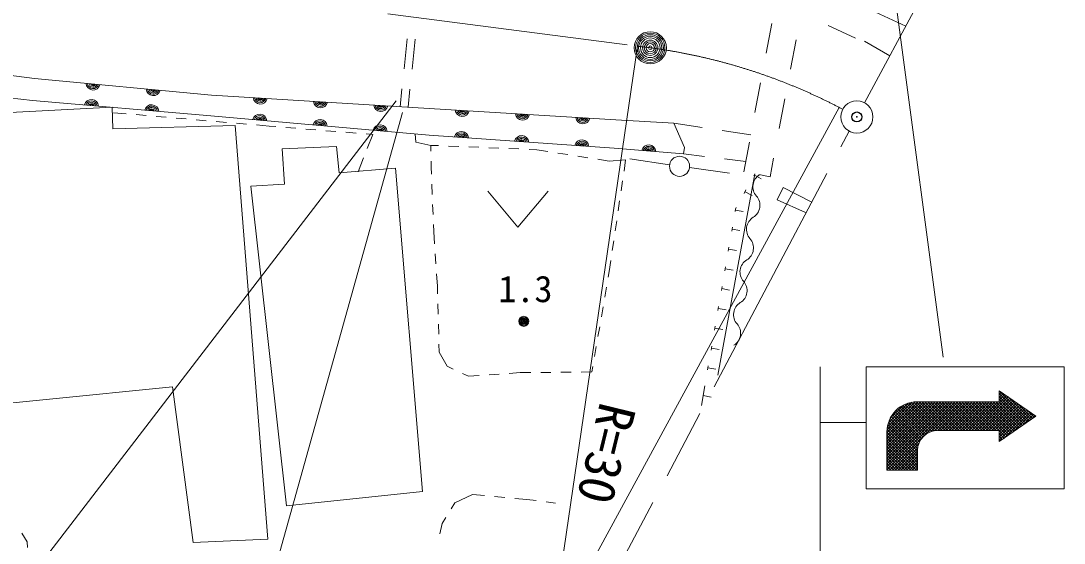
# Model space of a CAD drawing. Units: millimetres, scale not verified. Extents: x 40000 to 680000, y 20000 to 380000.
# Drawn here: x 518910 to 570767, y 263253 to 289223 of the extents above; entities that cross this region are included whole.
import ezdxf
from ezdxf.enums import TextEntityAlignment as Align

# ---------------------------------------------------------------- set-up
doc = ezdxf.new("R2010")
doc.units = ezdxf.units.MM
doc.header["$LTSCALE"] = 1000
doc.header["$PDMODE"] = 32
doc.header["$PDSIZE"] = 500
doc.linetypes.add('CHAIN', pattern=[18.5, 12, -1.5, 3.5, -1.5])
for name, color, linetype, lineweight in [('M-BGD', 7, 'Continuous', 13), ('M-BMK', 2, 'CHAIN', 13), ('M-BMK-SRVR', 3, 'Continuous', 13), ('M-STR-HTXT', 7, 'Continuous', 13), ('M-STR-STRC', 7, 'Continuous', 13), ('M-STR-STRD', 7, 'Continuous', 13)]:
    doc.layers.add(name, color=color, linetype=linetype, lineweight=lineweight)
doc.layers.add('M-OTRS', color=6, linetype='Continuous')
doc.styles.add('ＭＳ ゴシック', font='')
doc.styles.get('ＭＳ ゴシック').set_extended_font_data('MS Gothic')

msp = doc.modelspace()

# ---------------------------------------------------------------- linework, layer by layer
at = {"layer": 'M-BGD'}
for p, q in [((556752, 291814), (562898, 288963)), ((555958, 287618), (556237, 289092)), ((538116, 288337), (537959, 286845)), ((538514, 288312), (538357, 286821)), ((557444, 288286), (557165, 286813)), ((537854, 285850), (537759, 284956)), ((538252, 285826), (538157, 284932)), ((555400, 284671), (555679, 286145)), ((556886, 285339), (556607, 283865)), ((523515, 284656), (524143, 284602)), ((524641, 284560), (525139, 284517)), ((525637, 284474), (526135, 284431)), ((526633, 284388), (527132, 284346)), ((527630, 284303), (528128, 284260)), ((528626, 284217), (529124, 284175)), ((529622, 284132), (530121, 284089)), ((530619, 284046), (531247, 283992)), ((531247, 283992), (531583, 283965)), ((532081, 283924), (532580, 283884)), ((533078, 283843), (533576, 283802)), ((534075, 283761), (534573, 283721)), ((535071, 283680), (535570, 283639)), ((551366, 284140), (552783, 283926)), ((553772, 283776), (555190, 283561)), ((536068, 283598), (536404, 283571)), ((536404, 283571), (536129, 282879)), ((538506, 283602), (538539, 283194)), ((538539, 283194), (539292, 283033)), ((554842, 281723), (555121, 283197)), ((539292, 283033), (539673, 283017)), ((539295, 282740), (539292, 283033)), ((540172, 282997), (540672, 282976)), ((541171, 282956), (541671, 282935)), ((542170, 282915), (542670, 282894)), ((543170, 282874), (543669, 282853)), ((544169, 282833), (544549, 282817)), ((544549, 282817), (545112, 282729)), ((545606, 282651), (546100, 282574)), ((535944, 282415), (535669, 281723)), ((539301, 281947), (539299, 282240)), ((546594, 282496), (547088, 282418)), ((547582, 282341), (548146, 282252)), ((548146, 282252), (548971, 282306)), ((548971, 282306), (548890, 281756)), ((551158, 282066), (549180, 282363)), ((551850, 282616), (552898, 282485)), ((553890, 282361), (554938, 282231)), ((556328, 282391), (556155, 281475)), ((539316, 281595), (539301, 281947)), ((552148, 281925), (554130, 281657)), ((555392, 281619), (553549, 271605)), ((555337, 281517), (555392, 281619)), ((539358, 280596), (539337, 281096)), ((548817, 281261), (548745, 280767)), ((555364, 281568), (555715, 281376)), ((556155, 281475), (555597, 281580)), ((542120, 280762), (543620, 278962)), ((543620, 278962), (545120, 280762)), ((554857, 280640), (554953, 280815)), ((554905, 280727), (555255, 280535)), ((539400, 279597), (539379, 280096)), ((548672, 280272), (548599, 279777)), ((554413, 279750), (554433, 279866)), ((554423, 279808), (554817, 279740)), ((554433, 279866), (554473, 279938)), ((539436, 278745), (539421, 279097)), ((548526, 279283), (548454, 278788)), ((539476, 278139), (539436, 278745)), ((554242, 278764), (554276, 278961)), ((554259, 278863), (554653, 278794)), ((548381, 278293), (548308, 277799)), ((554071, 277779), (554105, 277976)), ((539542, 277141), (539509, 277640)), ((554088, 277878), (554482, 277809)), ((548235, 277304), (548155, 276754)), ((553899, 276794), (553934, 276991)), ((539615, 276036), (539575, 276642)), ((548155, 276754), (548107, 276478)), ((553917, 276892), (554311, 276824)), ((539626, 275644), (539615, 276036)), ((548022, 275985), (547937, 275492)), ((553728, 275809), (553763, 276006)), ((553745, 275907), (554139, 275839)), ((539653, 274645), (539640, 275145)), ((547852, 274999), (547767, 274507)), ((553557, 274824), (553591, 275021)), ((553574, 274922), (553968, 274854)), ((539681, 273645), (539667, 274145)), ((547681, 274014), (547596, 273521)), ((553386, 273838), (553420, 274035)), ((553403, 273937), (553797, 273868)), ((539705, 272753), (539694, 273145)), ((547511, 273029), (547426, 272536)), ((553215, 272853), (553249, 273050)), ((553232, 272952), (553626, 272883)), ((540100, 272054), (539705, 272753)), ((540403, 271910), (540100, 272054)), ((543724, 271731), (543189, 271693)), ((544259, 271736), (543724, 271731)), ((545259, 271746), (544759, 271741)), ((546258, 271756), (545758, 271751)), ((547293, 271767), (546758, 271761)), ((547341, 272043), (547293, 271767)), ((553043, 271868), (553078, 272065)), ((553061, 271966), (553455, 271898)), ((541158, 271551), (540855, 271695)), ((541693, 271589), (541158, 271551)), ((542690, 271659), (542191, 271624)), ((552735, 270094), (552906, 271080)), ((552821, 270587), (553215, 270519)), ((540476, 265255), (541364, 265676)), ((541364, 265676), (541963, 265620)), ((542461, 265574), (542959, 265527)), ((540293, 264956), (540476, 265255)), ((543457, 265481), (544055, 265425)), ((544055, 265425), (544525, 265366)), ((545021, 265304), (545491, 265246)), ((539849, 264232), (540032, 264530)), ((539739, 263714), (539849, 264232)), ((518957, 263752), (519227, 263326)), ((519227, 263326), (519245, 263034))]:
    msp.add_line(p, q, dxfattribs=at)
for points in [[(513173, 287181), (519586, 286356), (528394, 285531), (539212, 284867), (548477, 284302), (551366, 284140)], [(551850, 282616), (548397, 282894), (539212, 283539), (528349, 284499), (519487, 285271), (513101, 285997)], [(551366, 284140), (551904, 282921), (551850, 282616)], [(558188, 280219), (556797, 280934), (556510, 280324), (557907, 279696)]]:
    msp.add_lwpolyline(points, dxfattribs=at)
for points in [[(529569, 284028), (523488, 283858), (523450, 284926), (517734, 284625), (517680, 285791), (513011, 285553), (513200, 283374), (512356, 283266), (513872, 269766), (526448, 271022), (527479, 263281), (531193, 263443)], [(530345, 280996), (532117, 265102), (538880, 265820), (537525, 281903), (534727, 281669), (534601, 282979), (531897, 282858), (532018, 281100)]]:
    msp.add_lwpolyline(points, close=True, dxfattribs=at)
for centre, radius in [((551653, 281992), 500), ((543907, 274283), 250), ((543907, 274283), 204), ((543907, 274283), 159), ((543907, 274283), 114), ((543907, 274283), 68.2), ((543907, 274283), 22.7)]:
    msp.add_circle(centre, radius, dxfattribs=at)
for centre, radius, start, end in [((522502, 286137), 354, 183.4452, 345.8504), ((522502, 286137), 283, 185.6692, 343.6263), ((522502, 286137), 212, 189.4156, 339.88), ((522502, 286137), 142, 197.1273, 332.1683), ((522502, 286137), 100, 207.445, 321.8506), ((525489, 285857), 354, 183.4452, 345.8504), ((525489, 285857), 283, 185.6692, 343.6263), ((525489, 285857), 212, 189.4156, 339.88), ((525489, 285857), 142, 197.1273, 332.1683), ((525489, 285857), 100, 207.445, 321.8506), ((522419, 284961), 354, 3.8227, 166.2278), ((522419, 284961), 283, 6.0467, 164.0038), ((530812, 285437), 354, 185.2861, 347.6913), ((530812, 285437), 283, 187.5102, 345.4673), ((530812, 285437), 212, 191.2565, 341.721), ((530812, 285437), 142, 198.9683, 334.0092), ((530812, 285437), 100, 209.2859, 323.6916), ((533806, 285253), 354, 185.2861, 347.6913), ((533806, 285253), 283, 187.5102, 345.4673), ((533806, 285253), 212, 191.2565, 341.721), ((522419, 284961), 212, 9.793, 160.2575), ((522419, 284961), 142, 17.5048, 152.5457), ((522419, 284961), 100, 27.8224, 142.2281), ((525408, 284701), 354, 3.8227, 166.2278), ((525408, 284701), 283, 6.0467, 164.0038), ((525408, 284701), 212, 9.793, 160.2575), ((525408, 284701), 142, 17.5048, 152.5457), ((525408, 284701), 100, 27.8224, 142.2281), ((533806, 285253), 142, 198.9683, 334.0092), ((533806, 285253), 100, 209.2859, 323.6916), ((536801, 285069), 354, 185.2861, 347.6913), ((536801, 285069), 283, 187.5102, 345.4673), ((536801, 285069), 212, 191.2565, 341.721), ((536801, 285069), 142, 198.9683, 334.0092), ((536801, 285069), 100, 209.2859, 323.6916), ((540853, 284821), 354, 185.3074, 347.7126), ((540853, 284821), 283, 187.5315, 345.4885), ((540853, 284821), 212, 191.2778, 341.7422), ((540853, 284821), 142, 198.9895, 334.0305), ((540853, 284821), 100, 209.3072, 323.7128), ((530787, 284229), 354, 3.7481, 166.1532), ((530787, 284229), 283, 5.9721, 163.9292), ((530787, 284229), 212, 9.7184, 160.1829), ((530787, 284229), 142, 17.4302, 152.4711), ((530787, 284229), 100, 27.7478, 142.1535), ((533776, 283965), 354, 3.7481, 166.1532), ((533776, 283965), 283, 5.9721, 163.9292), ((533776, 283965), 212, 9.7184, 160.1829), ((543848, 284639), 354, 185.3074, 347.7126), ((543848, 284639), 283, 187.5315, 345.4885), ((543848, 284639), 212, 191.2778, 341.7422), ((543848, 284639), 142, 198.9895, 334.0305), ((543848, 284639), 100, 209.3072, 323.7128), ((546842, 284456), 354, 185.3074, 347.7126), ((546842, 284456), 283, 187.5315, 345.4885), ((546842, 284456), 212, 191.2778, 341.7422), ((546842, 284456), 142, 198.9895, 334.0305), ((546842, 284456), 100, 209.3072, 323.7128), ((533776, 283965), 142, 17.4302, 152.4711), ((533776, 283965), 100, 27.7478, 142.1535), ((536764, 283701), 354, 3.7481, 166.1532), ((536764, 283701), 283, 5.9721, 163.9292), ((536764, 283701), 212, 9.7184, 160.1829), ((536764, 283701), 142, 17.4302, 152.4711), ((536764, 283701), 100, 27.7478, 142.1535), ((540808, 283373), 354, 4.7754, 167.1806), ((540808, 283373), 283, 6.9995, 164.9566), ((540808, 283373), 212, 10.7458, 161.2102), ((540808, 283373), 142, 18.4575, 153.4985), ((540808, 283373), 100, 28.7752, 143.1808), ((543800, 283163), 354, 4.7754, 167.1806), ((543800, 283163), 283, 6.9995, 164.9566), ((543800, 283163), 212, 10.7458, 161.2102), ((543800, 283163), 142, 18.4575, 153.4985), ((543800, 283163), 100, 28.7752, 143.1808), ((546793, 282952), 354, 4.7754, 167.1806), ((546793, 282952), 283, 6.9995, 164.9566), ((546793, 282952), 212, 10.7458, 161.2102), ((546793, 282952), 142, 18.4575, 153.4985), ((546793, 282952), 100, 28.7752, 143.1808), ((550119, 282701), 354, 4.1939, 166.5991), ((550119, 282701), 283, 6.418, 164.3751), ((550119, 282701), 212, 10.1643, 160.6287), ((550119, 282701), 142, 17.876, 152.917), ((550119, 282701), 100, 28.1937, 142.5993), ((555996, 280976), 700, 121.4033, 221.4139), ((554947, 280051), 700, 301.4033, 41.4139), ((555676, 278856), 700, 121.4033, 221.4139), ((554626, 277930), 700, 301.4033, 41.4139), ((555355, 276736), 700, 121.4033, 221.4139), ((554306, 275810), 700, 301.4033, 41.4139), ((555035, 274616), 700, 121.4033, 221.4139), ((553986, 273690), 700, 301.4033, 41.4139)]:
    msp.add_arc(centre, radius, start, end, dxfattribs=at)
at = {"layer": 'M-BMK'}
for p, q in [((560844, 285148), (569283, 300817)), ((544720, 254670), (560085, 283740))]:
    msp.add_line(p, q, dxfattribs=at)
msp.add_lwpolyline([(462087, 298697), (518803, 291952), (549565, 287962)], dxfattribs=at)
msp.add_arc((546413, 259549), 28587, 62.1616, 83.6691, dxfattribs=at)
at = {"layer": 'M-BMK-SRVR'}
msp.add_lwpolyline([(549565, 287962), (545271, 258585), (559582, 284922)], dxfattribs=at)
for centre, radius in [((550195, 287885), 800), ((550195, 287885), 726), ((550195, 287885), 651), ((550195, 287885), 578), ((550195, 287885), 486), ((550195, 287885), 378), ((550195, 287885), 298), ((550195, 287885), 205), ((550195, 287885), 87.8), ((560464, 284444), 800)]:
    msp.add_circle(centre, radius, dxfattribs=at)
at = {"layer": 'M-OTRS'}
msp.add_point((560464, 284444), dxfattribs=at)
at = {"layer": 'M-STR-HTXT'}
msp.add_line((537873, 284669), (524361, 236193), dxfattribs=at)
at = {"layer": 'M-STR-STRC'}
for p, q in [((562457, 289764), (564753, 272507)), ((537557, 285244), (505058, 242908)), ((558647, 272012), (558647, 258019)), ((570767, 272012), (560921, 272012)), ((560921, 272012), (560921, 265955)), ((570767, 272012), (570767, 265955)), ((569361, 269569), (567540, 270834)), ((567540, 270284), (567540, 270834)), ((569030, 269339), (567540, 270830)), ((567540, 270780), (567572, 270812)), ((567540, 270638), (567655, 270754)), ((567540, 270497), (567739, 270696)), ((561962, 266899), (565347, 270284)), ((561962, 267041), (565206, 270284)), ((561962, 267182), (565064, 270284)), ((561962, 267323), (564923, 270284)), ((561962, 267465), (564781, 270284)), ((561962, 267606), (564640, 270284)), ((561962, 267748), (564499, 270284)), ((561962, 267889), (564357, 270284)), ((561962, 268031), (564216, 270284)), ((561962, 268172), (564074, 270284)), ((561962, 268313), (563933, 270284)), ((561962, 268455), (563791, 270284)), ((561962, 268596), (563650, 270284)), ((561962, 268738), (563509, 270284)), ((561966, 268882), (563364, 270281)), ((561985, 269043), (563203, 270261)), ((562030, 269230), (563017, 270216)), ((562087, 266882), (565488, 270284)), ((564299, 268838), (562945, 270192)), ((564426, 268852), (563052, 270227)), ((564566, 268853), (563165, 270254)), ((564708, 268853), (563287, 270274)), ((567540, 270284), (563308, 270284)), ((564849, 268853), (563419, 270283)), ((564990, 268853), (563560, 270284)), ((565132, 268853), (563701, 270284)), ((565273, 268853), (563843, 270284)), ((565415, 268853), (563984, 270284)), ((565556, 268853), (564126, 270284)), ((564142, 268796), (565630, 270284)), ((565697, 268853), (564267, 270284)), ((564330, 268843), (565771, 270284)), ((565839, 268853), (564409, 270284)), ((564482, 268853), (565913, 270284)), ((565980, 268853), (564550, 270284)), ((564624, 268853), (566054, 270284)), ((566122, 268853), (564691, 270284)), ((564765, 268853), (566196, 270284)), ((566263, 268853), (564833, 270284)), ((564907, 268853), (566337, 270284)), ((566405, 268853), (564974, 270284)), ((565048, 268853), (566478, 270284)), ((566546, 268853), (565116, 270284)), ((565189, 268853), (566620, 270284)), ((566687, 268853), (565257, 270284)), ((565331, 268853), (566761, 270284)), ((566829, 268853), (565398, 270284)), ((565472, 268853), (566903, 270284)), ((566970, 268853), (565540, 270284)), ((565614, 268853), (567044, 270284)), ((567112, 268853), (565681, 270284)), ((565755, 268853), (567186, 270284)), ((567253, 268853), (565823, 270284)), ((565897, 268853), (567327, 270284)), ((567395, 268853), (565964, 270284)), ((566038, 268853), (567468, 270284)), ((567536, 268853), (566106, 270284)), ((566179, 268853), (567906, 270580)), ((567946, 268585), (566247, 270284)), ((566321, 268853), (567989, 270522)), ((568029, 268643), (566388, 270284)), ((566462, 268853), (568073, 270464)), ((568112, 268701), (566530, 270284)), ((566604, 268853), (568156, 270406)), ((568196, 268759), (566671, 270284)), ((566745, 268853), (568239, 270348)), ((568279, 268817), (566813, 270284)), ((566886, 268853), (568323, 270290)), ((568363, 268875), (566954, 270284)), ((567028, 268853), (568406, 270232)), ((568446, 268933), (567096, 270284)), ((567169, 268853), (568490, 270174)), ((568530, 268991), (567237, 270284)), ((568613, 269049), (567378, 270284)), ((568697, 269107), (567520, 270284)), ((568947, 269281), (567540, 270688)), ((567540, 270355), (567822, 270638)), ((568863, 269223), (567540, 270547)), ((568780, 269165), (567540, 270405)), ((569114, 269397), (567989, 270522)), ((569197, 269455), (568452, 270200)), ((562128, 269469), (562777, 270118)), ((563626, 268379), (562288, 269717)), ((563684, 268463), (562353, 269794)), ((563749, 268539), (562423, 269865)), ((563821, 268608), (562497, 269932)), ((563900, 268671), (562577, 269994)), ((563987, 268725), (562661, 270052)), ((564082, 268772), (562750, 270104)), ((564185, 268810), (562845, 270151)), ((567311, 268853), (568573, 270116)), ((567452, 268853), (568657, 270058)), ((567540, 268800), (568740, 270000)), ((567540, 268658), (568824, 269942)), ((567540, 268517), (568907, 269884)), ((567540, 268375), (568990, 269826)), ((567767, 268462), (569074, 269768)), ((568231, 268783), (569157, 269710)), ((569281, 269513), (568915, 269878)), ((558647, 269246), (560921, 269246)), ((563477, 267680), (562008, 269149)), ((563477, 267821), (562040, 269259)), ((563482, 267957), (562078, 269362)), ((563503, 268079), (562123, 269458)), ((563535, 268188), (562173, 269550)), ((563576, 268288), (562228, 269636)), ((569361, 269569), (567540, 268303)), ((568694, 269105), (569241, 269652)), ((569157, 269427), (569324, 269594)), ((561962, 266882), (561962, 268856)), ((563477, 267256), (561962, 268770)), ((563477, 267114), (561962, 268629)), ((563477, 267397), (561967, 268907)), ((563477, 267539), (561983, 269032)), ((567540, 268853), (564477, 268853)), ((567540, 268853), (567540, 268303)), ((567862, 268527), (567540, 268850)), ((567779, 268469), (567540, 268708)), ((563477, 266973), (561962, 268487)), ((563426, 266882), (561962, 268346)), ((563285, 266882), (561962, 268205)), ((562228, 266882), (563535, 268189)), ((567695, 268411), (567540, 268567)), ((567612, 268353), (567540, 268425)), ((563143, 266882), (561962, 268063)), ((563002, 266882), (561962, 267922)), ((562861, 266882), (561962, 267780)), ((562719, 266882), (561962, 267639)), ((562370, 266882), (563488, 268000)), ((562511, 266882), (563477, 267848)), ((562652, 266882), (563477, 267707)), ((563477, 266882), (563477, 267853)), ((562578, 266882), (561962, 267497)), ((562436, 266882), (561962, 267356)), ((562295, 266882), (561962, 267215)), ((562153, 266882), (561962, 267073)), ((562794, 266882), (563477, 267565)), ((562935, 266882), (563477, 267424)), ((563077, 266882), (563477, 267282)), ((563218, 266882), (563477, 267141)), ((562012, 266882), (561962, 266932)), ((563477, 266882), (561962, 266882)), ((563360, 266882), (563477, 267000)), ((570767, 265955), (560921, 265955))]:
    msp.add_line(p, q, dxfattribs=at)
for centre, radius in [((563462, 268784), 1500), ((564477, 267853), 1000)]:
    msp.add_arc(centre, radius, 90, 180, dxfattribs=at)
at = {"layer": 'M-STR-STRD'}
for p, q in [((559035, 288998), (560398, 288361)), ((560838, 288208), (562104, 287490))]:
    msp.add_line(p, q, dxfattribs=at)

# ---------------------------------------------------------------- texts
at = {"layer": 'M-BGD', "style": 'ＭＳ ゴシック'}
msp.add_text('1.3', height=1320, dxfattribs=at).set_placement((542643, 274839), align=Align.BOTTOM_LEFT)
at = {"layer": 'M-BMK-SRVR', "style": 'ＭＳ ゴシック'}
msp.add_text('R=30', height=1833, rotation=256.292, dxfattribs=at).set_placement((548607, 270125), align=Align.MIDDLE_LEFT)

doc.saveas('drawing.dxf')
